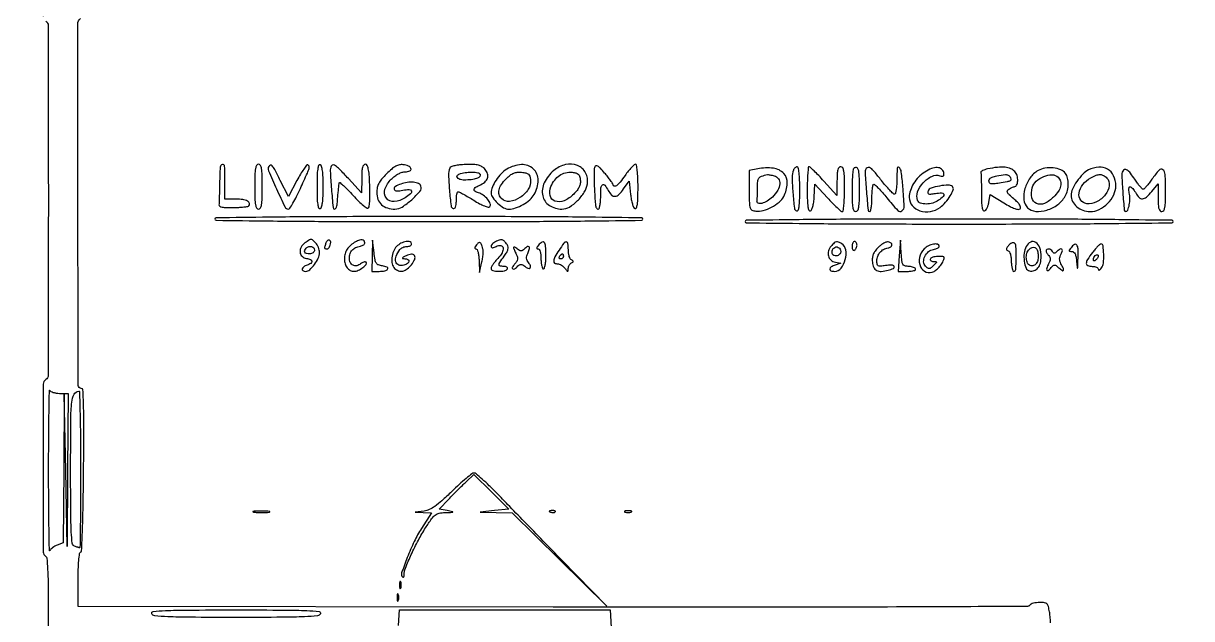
# Model space of a CAD drawing. Extents: x 41 to 982, y 323 to 1279.
# Drawn here: x 41 to 510.5, y 570.5 to 809.6 of the extents above; entities that cross this region are included whole.
import ezdxf

# ---------------------------------------------------------------- set-up
doc = ezdxf.new("R2010")
doc.units = 0
doc.layers.get('0').update_dxf_attribs({"linetype": 'CONTINUOUS'})

msp = doc.modelspace()

# ---------------------------------------------------------------- linework, layer by layer
for points in [[(344.25, 358.531181, -0.000006), (363.632146, 358.296486, -0.000003), (387.137262, 358.011416, -0.000003), (410.848386, 357.723519, -0.000006), (430.919403, 357.479454, 0.001487)], [(50, 810.5, -0.259802), (51.016324, 808.678173, -0.000123), (51.033614, 738.5, -0.000123), (51.016324, 668.321827, -0.259802), (50, 666.5, 0.259393), (49.008987, 664.726736, 0.000506), (48.974858, 631, 0.000506), (49.008987, 597.273264, 0.259393), (50, 595.5, -0.239746), (50.435093, 594.784922, -0.004779), (50.726122, 590.411477, -0.009511), (50.934257, 584.917736, -0.004711), (51, 577.940983), (51, 561)], [(48.94219, 847.601484, 0.000572), (48.905527, 812.462819, 0.259906)], [(635.564083, 762.346129, 0.000053), (576.627192, 762.483059, 0.303469)], [(453.799145, 568.827342, 0.007048), (453.597433, 571.393409, 0.017818), (453.358152, 573.25, 0.022175), (452.89468, 575.444363, 0.139987), (452.32219, 576.419966, 0.160235), (451.360425, 576.87769, 0.031618), (449.428175, 577, 0.029234), (448.113577, 576.923072, 0.03542), (446.900425, 576.692633, 0.038153), (445.937419, 576.357612, 0.15271), (445.47135, 575.953644, -0.258756), (444.511025, 575.415448, -0.000081), (399.064334, 575.222407, -0.001044), (341.155495, 575.106819, -0.000322), (253.912333, 575.171157), (63, 575.435025), (63, 586.134179, -0.00826), (63.068715, 590.293212, -0.013489), (63.280271, 593.813908, -0.007515), (63.574105, 596.683983, -0.287622), (63.962184, 597.166667, 0.30789), (64.394016, 597.746731, 0.001205), (64.740118, 606.356935, 0.004923), (65.031301, 616.783562, 0.002322), (65.212184, 630.250348, 0.001548), (65.307465, 646.9925, 0.007991), (65.183403, 656.258172, 0.005797), (64.933633, 662.351915, 0.398983), (64.25, 663.000348, -0.413689), (63.046277, 664.201248, -0.000137), (62.915733, 736.88018, -0.00016), (62.828595, 809.36872, -0.260168), (64.023834, 811.51473, 0.262118)], [(883.248119, 323.533584, -0.000012), (954.110224, 323.231823, -0.020566)]]:
    msp.add_lwpolyline(points, format="xyb")
for points in [[(119.85, 745.5, -0.000923), (119.785253, 742.53627, -0.001219), (119.714687, 739.835938, -0.000874), (119.646055, 737.572378, -0.011943), (119.6, 736.75, 0.292659), (119.898853, 736.189148, 0.078986), (120.889173, 735.82299, 0.04208), (122.609915, 735.628771, 0.012183), (125.284951, 735.618284, 0.008904), (127.54236, 735.704676, 0.01279), (129.536595, 735.867845, 0.008599), (131.177546, 736.073064, 0.162351), (131.635086, 736.301753, 0.287612), (131.858775, 737.277789, 0.191508), (131.084806, 738.172348, 0.083241), (129.141633, 738.801261, 0.036745), (126.440983, 739), (122, 739), (122, 746, 0.009856), (121.876999, 752.239239, 0.470741), (120.996771, 752.910392, 0.332631), (120.096909, 751.842175, 0.009457)], [(134, 744, 0.005946), (134.056738, 739.229484, 0.035355), (134.291667, 736.75, 0.084509), (134.743224, 735.447695, 0.273642), (135.5, 735, 0.273642), (136.256776, 735.447695, 0.084509), (136.708333, 736.75, 0.035355), (136.943262, 739.229484, 0.005946), (137, 744, 0.005946), (136.943262, 748.770516, 0.035355), (136.708333, 751.25, 0.084509), (136.256776, 752.552305, 0.273642), (135.5, 753, 0.273642), (134.743224, 752.552305, 0.084509), (134.291667, 751.25, 0.035355), (134.056738, 748.770516, 0.005946)], [(139.575777, 752.12261, 0.244889), (139.451825, 750.433428, 0.006004), (142.721275, 743.094195, 0.005576), (146.176853, 735.796656, 0.28685), (147.451219, 735, 0.254399), (148.037287, 735.318824, 0.010509), (149.33727, 737.423437, 0.016034), (150.793894, 740.088261, 0.010447), (152.310594, 743.25, 0.001292), (155.126059, 749.490765, 0.029476), (155.82206, 751.327123, 0.15759), (155.813913, 752.206776, 0.236036), (155.280938, 752.739687, 0.317854), (154.797329, 752.59339, 0.012887), (153.651981, 751.041362, 0.018447), (152.343406, 749.013641, 0.011532), (150.955938, 746.55136), (147.5, 740.073345), (144.236211, 746.536673, 0.003905), (141.990622, 750.898645, 0.05307), (140.997699, 752.383927, 0.281543), (140.281843, 752.62641, 0.201395)], [(159, 744, 0.006284), (159.056461, 739.507728, 0.029199), (159.272727, 736.924242, 0.0606), (159.648672, 735.527619, 0.396096), (160.25, 735.25, 0.245958), (160.828634, 735.850684, 0.035631), (161.2, 737.566667, 0.026586), (161.431926, 740.173443, 0.008894), (161.5, 744, 0.008894), (161.431926, 747.826557, 0.026586), (161.2, 750.433333, 0.035631), (160.828634, 752.149316, 0.245958), (160.25, 752.75, 0.396096), (159.648672, 752.472381, 0.0606), (159.272727, 751.075758, 0.029199), (159.056461, 748.492272, 0.006284)], [(164.733195, 752.25, 0.133521), (164.315287, 750.275902, 0.005638), (164.80694, 743.07102, 0.003232), (165.45027, 735.597711, 0.387421), (166.105885, 735, 0.247117), (166.462631, 735.187784, 0.057043), (166.79158, 735.807812, 0.046115), (167.04875, 736.696616, 0.030625), (167.1846, 737.75, -0.003924), (167.337023, 739.781915, -0.003625), (167.525003, 741.865614, -0.003765), (167.731716, 743.831775, -0.006097), (167.940445, 745.5, -0.582376), (168.241359, 745.619983, -0.014743), (169.624322, 744.44375, -0.016906), (171.396936, 742.73147, -0.008983), (173.479673, 740.5, 0.012348), (175.772541, 738.076297, 0.028099), (177.646012, 736.392077, 0.033311), (179.077387, 735.392784, 0.370743), (179.712679, 735.5, 0.151455), (180.025701, 736.255248, 0.010025), (180.19752, 738.629687, 0.013769), (180.268701, 741.516834, 0.009822), (180.195843, 744.75, 0.007686), (179.959019, 748.860951, 0.034678), (179.618264, 751.240339, 0.068773), (179.133724, 752.572278, 0.277987), (178.423853, 753, 0.23537), (177.75242, 752.665393, 0.099332), (177.303929, 751.732499, 0.048593), (177.044107, 750.047686, 0.012015), (176.954916, 747.25), (176.909831, 741.5), (171.602037, 747.25, 0.004613), (168.077847, 750.997828, 0.044453), (166.432232, 752.435532, 0.174094), (165.454959, 752.721307, 0.265075)], [(186.953283, 749.188577, 0.020278), (184.966547, 747.03381, 0.055051), (183.805089, 745.315195, 0.069783), (183.202695, 743.638819, 0.051454), (183, 741.674351, 0.091183), (183.508778, 738.907687, 0.117826), (184.958513, 736.780862, 0.110919), (187.290971, 735.45469, 0.074149), (190.340153, 735, 0.144932), (193.185152, 735.842356, 0.037183), (197.045005, 738.776942, 0.034334), (200.349709, 742.132432, 0.262409), (200.764793, 744.224265, 0.218952), (199.817297, 745.244476, 0.071755), (197.779555, 745.760395, 0.060453), (195.222968, 745.719349, 0.056688), (192.691261, 745.072717, 0.043081), (190.403544, 743.969234, 0.35018), (190.019769, 742.95454, 0.330753), (190.933127, 742.302678, 0.041638), (193.5, 742.565978, -0.036609), (196.054133, 742.853915, -0.3388), (196.906562, 742.252727, -0.299316), (196.599425, 741.178304, -0.032677), (194.442307, 739.554155, -0.121161), (190.052809, 738.006889, -0.262136), (186.883375, 739.40326, -0.247792), (186.322304, 742.94129, -0.114717), (188.85573, 747.009577, -0.034336), (190.264222, 748.236852, -0.040363), (191.756496, 749.187945, -0.044674), (193.211974, 749.798953, -0.077195), (194.50641, 750, 0.093591), (196.313452, 750.341233, 0.393623), (196.74928, 751.249191, 0.227025), (195.795353, 752.275322, 0.064565), (193.626164, 752.82093, 0.079526), (192.103997, 752.758098, 0.074768), (190.642146, 752.225752, 0.052966), (189.02122, 751.106495, 0.018812)], [(212.363175, 751.504036, 0.099351), (211.874349, 748.627993, 0.013852), (212.222647, 742.566418, 0.008386), (212.859478, 736.33659, 0.291026), (213.75, 735.246658, 0.231694), (214.290404, 735.320615, 0.152115), (214.691627, 735.819301, 0.072161), (214.930724, 736.833467, 0.021868), (215, 738.416667, -0.019723), (215.054139, 739.788595, -0.032189), (215.220313, 740.940761, -0.034495), (215.458174, 741.778798, -0.324573), (215.75, 741.977414, -0.114464), (216.243241, 741.847235, -0.004532), (217.895312, 740.955314, -0.007804), (219.838279, 739.843589, -0.005417), (222, 738.529642, 0.01532), (224.336666, 737.171979, 0.031152), (226.263574, 736.280245, 0.036649), (227.732543, 735.829245, 0.25769), (228.426371, 736.028599, 0.307228), (228.642378, 737.149028, 0.071411), (227.589248, 738.873385, 0.06107), (225.824031, 740.544264, 0.082343), (223.868116, 741.541858, -0.053667), (222.458581, 742.162148, -0.295601), (222.097459, 742.865787, -0.227999), (222.570728, 743.639446, -0.036574), (224.168205, 744.512872, 0.061943), (226.38006, 745.871892, 0.13716), (227.526427, 747.465859, 0.168193), (227.556899, 749.196657, 0.105363), (226.530329, 750.966487, 0.067795), (225.283016, 752.016765, 0.081359), (223.872696, 752.616544, 0.053469), (221.910593, 752.878875, 0.014019), (218.732509, 752.872643, 0.016478), (216.315069, 752.720264, 0.028946), (214.336152, 752.413525, 0.031204), (212.877945, 752.0036, 0.220461)], [(235.298549, 751.040484, 0.063769), (232.994195, 749.196349, 0.046235), (230.935294, 746.62995, 0.047614), (229.473331, 743.879471, 0.098667), (229, 741.504205, 0.157373), (229.608961, 739.617349, 0.050422), (231.586849, 737.385425, 0.050517), (234.004626, 735.570347, 0.136594), (236.053416, 735, 0.081088), (238.809896, 735.449996, 0.050178), (241.808116, 736.803033, 0.050038), (244.488955, 738.733892, 0.078424), (246.293937, 740.92045, 0.131919), (247.874226, 746.603032, 0.212031), (245.907368, 751.141318, 0.202796), (241.122311, 752.854466, 0.123417)], [(254.143477, 750.467274, 0.104809), (250.332164, 745.581058, 0.167572), (249.696909, 740.379215, 0.198941), (252.368576, 736.501527, 0.144684), (257.448944, 735, 0.137059), (260.430862, 735.833045, 0.059461), (263.702574, 738.391284, 0.058209), (266.39372, 741.773451, 0.099895), (267.647237, 745.137426, 0.160587), (266.919625, 749.620677, 0.180814), (263.690646, 752.531852, 0.154304), (258.891449, 752.86705, 0.116281)], [(270.627166, 752, 0.081762), (270.358048, 750.499714, 0.007453), (270.360248, 746.690501, 0.009245), (270.518783, 742.025871, 0.006373), (270.863304, 736.75, 0.054449), (270.989782, 736.080611, 0.070245), (271.253595, 735.514063, 0.086173), (271.607738, 735.132369, 0.164177), (272, 735, 0.322437), (272.389817, 735.280551, 0.031449), (272.70625, 736.46875, 0.03053), (272.927795, 738.083446, 0.01883), (273, 740, -0.017233), (273.122321, 743.548052, -0.204568), (273.73493, 744.746652, -0.429166), (274.634161, 744.641827, -0.038159), (276, 742.5, 0.070644), (277.35007, 740.657847, 0.227116), (278.740288, 740.149376, 0.17218), (280.295622, 740.875971, 0.039639), (282.220063, 743.099087), (284.5, 746.198173), (285, 740.926732, 0.020851), (285.283384, 738.859959, 0.030206), (285.718299, 737.070001, 0.030926), (286.230255, 735.71227, 0.210722), (286.75, 735.244312, 0.39401), (287.350681, 735.521991, 0.061068), (287.726908, 736.907592, 0.029433), (287.9434, 739.469574, 0.006363), (288, 743.916667, 0.008862), (287.933736, 747.654873, 0.019113), (287.72191, 750.525018, 0.01602), (287.416261, 752.633956, 0.363565), (286.979392, 753, 0.190933), (286.42324, 752.779589, 0.016529), (285.326845, 751.678125, 0.019908), (284.076249, 750.223813, 0.014109), (282.786892, 748.5, -0.01559), (280.78924, 745.845659, -0.057923), (279.301771, 744.377865, -0.2255), (278.443825, 744.186514, -0.344432), (277.985123, 744.75, 0.143953), (277.839623, 745.21092, 0.008096), (276.974196, 746.454687, 0.011901), (275.870353, 747.91306, 0.008404), (274.564559, 749.5, 0.012353), (272.880557, 751.381652, 0.062671), (271.798127, 752.276644, 0.192207), (271.099909, 752.407981, 0.265029)], [(336.096246, 751.152852), (332.692493, 750.5), (332.690495, 742.5, 0.004753), (332.738759, 737.286021, 0.071749), (333.030396, 735.501728, 0.206479), (333.778743, 734.635471, 0.083237), (335.310091, 734.186874, 0.095939), (338.303877, 734.40405, 0.054998), (341.68666, 735.730116, 0.055078), (344.691204, 737.757204, 0.097804), (346.544051, 740.085185, 0.103935), (347.998734, 745.338806, 0.207815), (346.561442, 749.31576, 0.177173), (342.40168, 751.394837, 0.075716)], [(350.421649, 750.656415, 0.097524), (349.905866, 747.686843, 0.014579), (350.220072, 741.604964, 0.008875), (350.836616, 735.367278, 0.291668), (351.75, 734.246658, 0.394326), (352.350676, 734.523501, 0.061208), (352.726972, 735.907614, 0.029447), (352.943429, 738.468849, 0.006359), (353, 742.916667, 0.008762), (352.933935, 746.686422, 0.019506), (352.721613, 749.548268, 0.016964), (352.41354, 751.629076, 0.362165), (351.968615, 752, 0.11346), (351.535866, 751.90052, 0.065907), (351.088748, 751.605322, 0.060585), (350.695673, 751.170155, 0.061876)], [(356, 742.916667, 0.006362), (356.056588, 738.469278, 0.029438), (356.273066, 735.907601, 0.061125), (356.649321, 734.522607, 0.394139), (357.25, 734.245269, 0.211562), (357.774009, 734.719254, 0.037079), (358.23384, 736.001278, 0.033015), (358.595753, 737.748444, 0.019995), (358.803042, 739.851154), (359.106083, 745.045103), (364.153384, 739.522551, 0.008276), (366.152632, 737.406473, 0.012205), (367.982315, 735.622249, 0.007513), (369.555852, 734.204438, 0.181546), (370.100343, 734, 0.374685), (370.458823, 734.312507, 0.009297), (370.735726, 736.64375, 0.015531), (370.935272, 739.549265, 0.009378), (371, 743, 0.005946), (370.943262, 747.770516, 0.035355), (370.708333, 750.25, 0.084509), (370.256776, 751.552305, 0.273642), (369.5, 752, 0.217181), (368.779851, 751.67171, 0.113663), (368.307501, 750.784012, 0.052215), (368.043301, 749.129124, 0.011498), (367.95407, 746.25), (367.90814, 740.5), (362.682722, 746.25, 0.006479), (360.627433, 748.453562, 0.00982), (358.778229, 750.310938, 0.004999), (357.181688, 751.822204, 0.189203), (356.728652, 752, 0.383927), (356.436612, 751.736988, 0.006113), (356.214041, 749.331771, 0.01249), (356.052401, 746.399469, 0.007522)], [(374.666667, 751.333333, 0.173108), (374.401196, 750.773194, 0.006456), (374.195833, 748.414583, 0.011027), (374.048357, 745.574835, 0.007459), (374, 742.333333, 0.006608), (374.057946, 737.948905, 0.037934), (374.295, 735.638889, 0.090467), (374.749684, 734.425535, 0.263832), (375.5, 734, 0.273642), (376.256776, 734.447695, 0.084509), (376.708333, 735.75, 0.035355), (376.943262, 738.229484, 0.005946), (377, 743, 0.008493), (376.908878, 748.363966, 0.05983), (376.510463, 750.939246, 0.282825), (375.733884, 751.657693, 0.250203)], [(379.68661, 751.25, 0.146984), (379.251667, 749.393492, 0.005411), (379.780658, 742.117006, 0.003315), (380.458451, 734.608214, 0.38618), (381.128485, 734, 0.344759), (381.470825, 734.26789, 0.021417), (381.743993, 735.615625, 0.024401), (381.937183, 737.39151, 0.014893), (382, 739.5, -0.012807), (382.054009, 741.60815, -0.02112), (382.220312, 743.38238, -0.01653), (382.453968, 744.753836, -0.35882), (382.75, 744.993209, -0.195792), (383.201642, 744.804518, -0.006398), (384.601562, 743.376777, -0.011385), (386.221215, 741.602942, -0.007571), (388, 739.5, 0.015096), (392.380619, 734.476378, 0.374954), (394.071163, 734.296478, 0.257291), (394.971082, 736.132683, 0.009762), (394.438398, 744.013763, 0.010229), (393.795784, 749.970264, 0.16337), (392.921853, 751.771129, 0.648982), (392.157817, 751.486848, 0.015819), (392, 746.5, -0.016093), (391.932121, 744.391589, -0.026289), (391.723501, 742.615625, -0.024406), (391.427531, 741.281442, -0.337976), (391.058727, 741, -0.195076), (390.512855, 741.221398, -0.00982), (389.132134, 742.615625, -0.014549), (387.536092, 744.392641, -0.009912), (385.821899, 746.5, 0.007421), (383.017761, 749.982591, 0.054865), (381.487386, 751.461913, 0.188502), (380.482653, 751.757567, 0.245337)], [(403.212679, 749.882468, 0.056858), (400.722698, 747.837036, 0.055424), (398.733062, 745.266926, 0.058156), (397.438087, 742.457099, 0.079084), (397, 739.704647, 0.174514), (398.18797, 736.404662, 0.142385), (401.311741, 734.28208, 0.123067), (405.478573, 733.993868, 0.116458), (409.387771, 735.682326, 0.054034), (411.59381, 737.727398, 0.044585), (413.474524, 740.327699, 0.045506), (414.639891, 742.764339, 0.29435), (414.359812, 744.032485, 0.209289), (412.700911, 744.672625, 0.034007), (409.188771, 744.276427, 0.033603), (405.772669, 743.413238, 0.226169), (404.539452, 742.242215, 0.116859), (404.442997, 741.525338, 0.299154), (404.757402, 741.136763, 0.104793), (405.615422, 741.050384, 0.013097), (407.479926, 741.303029, -0.030706), (409.987425, 741.553307, -0.300456), (410.853188, 741.027657, -0.327859), (410.668661, 740.079664, -0.033489), (408.777494, 738.556704, -0.081377), (406.462594, 737.442429, -0.070051), (403.788046, 737.048202, -0.081611), (401.50819, 737.407685, -0.224968), (400.360768, 738.502236, -0.18328), (400.347585, 741.906809, -0.094886), (402.595471, 745.590803, -0.095936), (406.019994, 748.153497, -0.191926), (409.33857, 748.392542, 0.042503), (410.230693, 748.190819, 0.212801), (410.711223, 748.329999, 0.221938), (410.916564, 748.774529, 0.046125), (410.831705, 749.653438, 0.183787), (409.950851, 751.08387, 0.157604), (408.276382, 751.68126, 0.101312), (405.922935, 751.27271, 0.050112)], [(428.5, 751.121865, 0.023933), (427.368068, 750.822541, 0.039825), (426.454688, 750.451373, 0.049261), (425.848207, 750.067726, 0.318688), (425.75, 749.740179, -0.071709), (425.849856, 749.19927, -0.002339), (425.926562, 746.989824, -0.00444), (425.981847, 744.375941, -0.003067), (426, 741.416667, 0.007924), (426.058106, 737.750511, 0.035238), (426.277599, 735.609115, 0.078372), (426.662021, 734.48318, 0.366258), (427.25, 734.246157, 0.153877), (427.765264, 734.617395, 0.045514), (428.279688, 735.456191, 0.040957), (428.716567, 736.55863, 0.034229), (429, 737.785712), (429.5, 740.912442), (435, 737.508449, 0.013482), (437.528762, 736.036153, 0.037544), (439.399204, 735.189109, 0.056794), (440.737855, 734.866185, 0.235047), (441.5, 735.134473, 0.234061), (441.706872, 735.778583, 0.103252), (441.387876, 736.639491, 0.057534), (440.505726, 737.740317, 0.019908), (439, 739.116504, -0.012299), (437.166284, 740.74196, -0.087053), (436.451452, 741.687633, -0.233169), (436.440652, 742.386783, -0.141768), (437, 743.018945, -0.017917), (437.624354, 743.383878, -0.019137), (438.259892, 743.694684, -0.019095), (438.823995, 743.918941, -0.079612), (439.182612, 743.984687, 0.288451), (440.155207, 744.627595, 0.096193), (440.56754, 746.36312, 0.078602), (440.324601, 748.45863, 0.116337), (439.435145, 750.071664, 0.112832), (437.770952, 751.236087, 0.072643), (435.474527, 751.79995, 0.052867), (432.4382, 751.769919, 0.023789)], [(448.762571, 750.484033, 0.112723), (445.534013, 747.562724, 0.08441), (443.474193, 743.214497, 0.091743), (443.068948, 738.773834, 0.175115), (444.571429, 735.571429, 0.179533), (447.802149, 734.089297, 0.093294), (452.271242, 734.588388, 0.084521), (456.662281, 736.796322, 0.107825), (459.647139, 740.189756, 0.063689), (460.577465, 742.523034, 0.060399), (460.912894, 745.058242, 0.06415), (460.632013, 747.443211, 0.096805), (459.74672, 749.331704, 0.142801), (457.862543, 750.781207, 0.066983), (454.847211, 751.513653, 0.063826), (451.540523, 751.437743, 0.090383)], [(469.030015, 750.720689, 0.084351), (466.713225, 749.007436, 0.040367), (464.364219, 746.132504, 0.040148), (462.555861, 743.004073, 0.111423), (462, 740.540678, 0.121046), (462.59931, 738.101398, 0.095504), (464.297826, 735.96746, 0.08916), (466.787984, 734.507603, 0.088328), (469.638955, 734, 0.114936), (473.292417, 734.851073, 0.082571), (476.709131, 737.303242, 0.082465), (479.15216, 740.732795, 0.114093), (480, 744.4, 0.107897), (479.127847, 748.394556, 0.15578), (476.71054, 751.047273, 0.150452), (473.13215, 751.862725, 0.098778)], [(224.504365, 748.992937, -0.306686), (224.469361, 748.151672, -0.135746), (223.55115, 747.432828, -0.063456), (221.647866, 746.91094, -0.023428), (218.872691, 746.649203, -0.064836), (216.709649, 746.827631, -0.169393), (215.395985, 747.628343, -0.381925), (215.435343, 748.568134, -0.137265), (216.694661, 749.300017, -0.034968), (219.169909, 749.759984, -0.0383), (221.610243, 749.850957, -0.039667), (223.613626, 749.612253, -0.207748)], [(244.817346, 746.740423, -0.176014), (243.912897, 742.945454, -0.103531), (240.564176, 739.61911, -0.113252), (236.406082, 738.100464, -0.231516), (233.2, 739.2, -0.12544), (232.225828, 740.840669, -0.127594), (232.164329, 742.736359, -0.095231), (233.088965, 744.856365, -0.046091), (234.987377, 747.141223, -0.028678), (236.623866, 748.600031, -0.066741), (238.032215, 749.43933, -0.076618), (239.485693, 749.81234, -0.048616), (241.237377, 749.8143, -0.031986), (242.976039, 749.533739, -0.121987), (243.949741, 749.043154, -0.140126), (244.507753, 748.196761, -0.047521)], [(264.817346, 746.740423, -0.066846), (264.789786, 745.289929, -0.070785), (264.377691, 743.928016, -0.058528), (263.521538, 742.538103, -0.029106), (262.14427, 740.990423, -0.094415), (258.291306, 738.370696, -0.184857), (254.637828, 738.212526, -0.265698), (252.682353, 740.401665, -0.151745), (253.016123, 744.038923, -0.062715), (254.506051, 746.653459, -0.083263), (256.484079, 748.538841, -0.089046), (258.856954, 749.59184, -0.083838), (261.5, 749.784458, -0.038293), (263.061372, 749.514694, -0.124342), (263.978981, 749.019288, -0.132858), (264.516939, 748.169124, -0.046409)], [(342.75, 748.369714, -0.178709), (344.439597, 747.174883, -0.173983), (344.970999, 745.153496, -0.1148), (344.118707, 742.547132, -0.060262), (342.003018, 739.849172, -0.058262), (339.94993, 738.225923, -0.07501), (337.739896, 737.284036, -0.156425), (336.285785, 737.367299, -0.375662), (335.821113, 738.25, 0.046318), (335.89165, 738.744912, 0.003614), (335.947452, 740.080024, 0.004906), (335.986944, 741.676541, 0.00373), (336, 743.426676, -0.022165), (336.121376, 746.163373, -0.137114), (336.613953, 747.467376, -0.154542), (337.681627, 748.246548, -0.030478), (340, 748.870344, -0.086141), (340.310744, 748.879684, -0.009566), (341.014062, 748.765502, -0.011422), (341.851826, 748.593132, -0.009019)], [(437.541119, 747.933469, -0.120475), (437.839196, 747.014894, -0.28711), (437.518239, 746.406134, -0.084658), (436.341991, 745.966731, -0.007508), (433.212458, 745.417983, -0.012884), (430.976053, 745.119237, -0.078848), (429.816621, 745.177655, -0.19243), (429.228847, 745.569438, -0.151815), (429, 746.305769, -0.186984), (429.347485, 747.202465, -0.11754), (430.288467, 747.842629, -0.050663), (432.134839, 748.338048, -0.00894), (435.690983, 748.850168, -0.084651), (436.19549, 748.82808, -0.061921), (436.725741, 748.642693, -0.061269), (437.200329, 748.330122, -0.078266)], [(456.8, 747.8, -0.125469), (457.774258, 746.158967, -0.127636), (457.835387, 744.26297, -0.095216), (456.909801, 742.14225, -0.046035), (455.009577, 739.85573, -0.08776), (451.358936, 737.302458, -0.213659), (448.146277, 737.256624, -0.248867), (446.308943, 739.5462, -0.109011), (446.424151, 743.553816, -0.145525), (447.981712, 746.182379, -0.089842), (451.034218, 748.128824, -0.096272), (454.381855, 748.795205, -0.200092)], [(476.371535, 747.485608, -0.238095), (477.365761, 744.464331, -0.129042), (475.781986, 740.782548, -0.108654), (472.30261, 737.902489, -0.148441), (468.323186, 737.177341, -0.212744), (465.893293, 738.613229, -0.196112), (465.227811, 741.448683, -0.132143), (466.756144, 744.875232, -0.097866), (469.961075, 747.538619, -0.02839), (472.170738, 748.582938, -0.098569), (473.715678, 748.877232, -0.129238), (475.017064, 748.52361, -0.065852)], [(482.777725, 750.25, 0.119694), (482.405648, 748.291139, 0.005683), (482.822733, 741.562834, 0.003006), (483.380589, 734.54171, 0.389445), (483.970596, 734, 0.310049), (484.81412, 734.578699, 0.044654), (485.420988, 736.697557, 0.044822), (485.677054, 739.246764, 0.064196), (485.410644, 741.5, -0.033836), (485.237995, 742.45825, -0.058757), (485.243457, 743.265625, -0.087886), (485.411583, 743.810159, -0.281072), (485.722612, 744, -0.172456), (486.171253, 743.840515, -0.037231), (486.779109, 743.265625, -0.034732), (487.418859, 742.457121, -0.027148), (488, 741.5, 0.068259), (489.33209, 739.66416, 0.227956), (490.688664, 739.155808, 0.163457), (492.266998, 739.848875, 0.033382), (494.411106, 742.076725), (497, 745.153451), (497, 739.576725, 0.011864), (497.066258, 736.784631, 0.053878), (497.317244, 735.179454, 0.117585), (497.783248, 734.320018, 0.213104), (498.5, 734, 0.266366), (499.25197, 734.431192, 0.088943), (499.705882, 735.666667, 0.037256), (499.942375, 738.019073, 0.00643), (500, 742.5, 0.012662), (499.836328, 748.962118, 0.211685), (498.891789, 750.831487, 0.404982), (497.385363, 750.704865, 0.027842), (494.5, 747, -0.011515), (493.384837, 745.467444, -0.016801), (492.327509, 744.175, -0.012307), (491.405866, 743.17347, -0.203309), (490.996885, 743, -0.207411), (490.592168, 743.175432, -0.012859), (489.702959, 744.175, -0.017325), (488.685997, 745.467439, -0.011857), (487.618698, 747, 0.020218), (485.874621, 749.417168, 0.078685), (484.526855, 750.668432, 0.205208), (483.526152, 750.857199, 0.235852)], [(118, 731, 0.410511), (118.482682, 730.511168, 0.000258), (139.75, 730.252907, 0.002138), (166.260462, 730.058022, 0.000769), (204, 730, 0.000769), (241.739538, 730.058022, 0.002138), (268.25, 730.252907, 0.000258), (289.517318, 730.511168, 0.410511), (290, 731, 0.410511), (289.517318, 731.488832, 0.000258), (268.25, 731.747093, 0.002138), (241.739538, 731.941978, 0.000769), (204, 732, 0.000769), (166.260462, 731.941978, 0.002138), (139.75, 731.747093, 0.000258), (118.482682, 731.488832, 0.410511)], [(331, 730, 0.410511), (331.482682, 729.511168, 0.000258), (352.75, 729.252907, 0.002138), (379.260462, 729.058022, 0.000769), (417, 729, 0.000769), (454.739538, 729.058022, 0.002138), (481.25, 729.252907, 0.000258), (502.517318, 729.511168, 0.410511), (503, 730, 0.410511), (502.517318, 730.488832, 0.000258), (481.25, 730.747093, 0.002138), (454.739538, 730.941978, 0.000769), (417, 731, 0.000769), (379.260462, 730.941978, 0.002138), (352.75, 730.747093, 0.000258), (331.482682, 730.488832, 0.410511)], [(154.165608, 721.403443, 0.110945), (152.61316, 719.69912, 0.154064), (152.181249, 717.69329, 0.181455), (152.989608, 716.031069, 0.15576), (154.75, 715.180449, -0.059792), (156.370705, 714.748402, -0.281564), (156.922839, 714.009788, -0.285821), (156.513792, 713.192, -0.060793), (155, 712.5, 0.071897), (153.650261, 711.846539, 0.190045), (153.054211, 710.976715, 0.330748), (153.358631, 710.283324, 0.130294), (154.42742, 710, 0.187151), (156.057933, 710.632458, 0.048981), (157.969387, 712.756066, 0.049378), (159.505683, 715.340568, 0.109848), (160, 717.56343, 0.057696), (159.884997, 718.55673, 0.038925), (159.538393, 719.644972, 0.039083), (159.030421, 720.659313, 0.060823), (158.428571, 721.428571, 0.011345), (157.154019, 722.646559, 0.18867), (156.616903, 722.853073, 0.146288), (156.023915, 722.67197, 0.006022)], [(158, 718.5, -0.130775), (157.846791, 717.924246, -0.10214), (157.416667, 717.4375, -0.08892), (156.769411, 717.111864, -0.072314), (156, 717, -0.069236), (154.776516, 717.170234, -0.19625), (154.110821, 717.691245, -0.235594), (154.06796, 718.450414, -0.095046), (154.666667, 719.333333, -0.125809), (155.659362, 719.921784, -0.133222), (156.790057, 719.944294, -0.154548), (157.66229, 719.407543, -0.180027)], [(162.604785, 721.412469, 0.011651), (162.114011, 720.03866, 0.110121), (162.051672, 719.420137, 0.27948), (162.294812, 719.109405, 0.090693), (162.893011, 719, 0.223167), (163.717741, 719.387399, 0.092041), (164.333749, 720.491379, 0.094762), (164.502128, 721.717879, 0.245961), (164.061111, 722.462231, 0.178492), (163.689227, 722.537736, 0.118453), (163.282054, 722.370955, 0.087957), (162.899108, 721.976634, 0.057286)], [(174.5, 721.843437, 0.050907), (172.535697, 720.49518, 0.07144), (171.127322, 718.905209, 0.076467), (170.287663, 717.072598, 0.06936), (170, 715.00887, 0.070359), (170.283423, 713.004722, 0.097779), (171.111888, 711.397382, 0.112307), (172.385747, 710.375099, 0.118831), (173.95, 710.031803, 0.10656), (175.565799, 710.414967, 0.050872), (177.398365, 711.530495, 0.056069), (178.737246, 712.804274, 0.388924), (178.701165, 713.632168, 0.189897), (178.339711, 713.789299, 0.076612), (177.796119, 713.724759, 0.060932), (177.163447, 713.462612, 0.044579), (176.536901, 713.030625, -0.118976), (174.974177, 712.264366, -0.17448), (173.469997, 712.455567, -0.167598), (172.390982, 713.575553, -0.109094), (172, 715.34617, -0.079095), (172.284255, 717.131845, -0.107885), (173.106598, 718.533231, -0.100212), (174.491944, 719.533663, -0.060666), (176.428887, 720.142392, 0.047595), (177.159335, 720.351196, 0.064377), (177.760647, 720.681359, 0.080901), (178.149537, 721.075542, 0.182832), (178.253887, 721.475, 0.15585), (177.895202, 722.288303, 0.18931), (177.158443, 722.664432, 0.110805), (176.015459, 722.523277, 0.039074)], [(181.157104, 716.25), (181, 710), (183.940983, 710, 0.043032), (186.313905, 710.204603, 0.216466), (187.387301, 710.936399, 0.463995), (187.127451, 711.713234, 0.066269), (185.266955, 712.181942, -0.058825), (183.706351, 712.550575, -0.165964), (182.845633, 713.244337, -0.098125), (182.33566, 714.567646, -0.013547), (181.907104, 717.5), (181.314207, 722.5)], [(191, 720, 0.100674), (189.692897, 718.02536, 0.07348), (189.072569, 715.461143, 0.077268), (189.231376, 712.966338, 0.14286), (190.2, 711.2, 0.114494), (191.750782, 710.23334, 0.136803), (193.464346, 710.134721, 0.112023), (195.240192, 710.965432, 0.06098), (196.9561, 712.67132, 0.062716), (198.245271, 714.815905, 0.245681), (198.146863, 716.308428, 0.29806), (196.937471, 716.883392, 0.078508), (194.782627, 716.235053, 0.008717), (193.603468, 715.641429, 0.166238), (193.32439, 715.346335, 0.497825), (193.433017, 715.145477, 0.028149), (194.25, 715.06768, -0.098932), (195.54612, 714.756155, -0.331524), (195.938182, 714.034127, -0.219404), (195.369445, 713.156034, -0.064275), (193.875154, 712.460375, -0.1646), (191.833992, 712.499047, -0.249186), (190.665821, 713.785749, -0.154216), (190.799293, 716.112748, -0.07394), (192.277679, 718.75, -0.078135), (192.785131, 719.228751, -0.04662), (193.512303, 719.632812, -0.045363), (194.332578, 719.90769, -0.058236), (195.122445, 720, 0.05129), (195.840854, 720.073889, 0.071223), (196.448468, 720.29375, 0.091278), (196.856918, 720.618307, 0.181272), (197, 721, 0.331944), (196.378111, 721.833522, 0.113976), (194.781293, 721.932371, 0.076625), (192.730614, 721.257118, 0.078749)], [(223.089711, 720.608095, 0.026271), (222.558466, 719.894866, 0.114621), (222.374563, 719.405421, 0.279493), (222.500322, 719.119138, 0.154157), (222.877555, 719, -0.289656), (223.33811, 718.708759, -0.04683), (223.718348, 717.665294, -0.037539), (223.99546, 716.149414, -0.020125), (224.120091, 714.25), (224.240182, 709.5), (225.265618, 713.766331, 0.023201), (225.636602, 715.700673, 0.032165), (225.775527, 717.460351, 0.03693), (225.685997, 718.967168, 0.071755), (225.357683, 720.124427, 0.019233), (224.769562, 721.316979, 0.219439), (224.360013, 721.623273, 0.252193), (223.897945, 721.488414, 0.02501)], [(230.75, 721.918071, 0.056526), (229.337865, 720.867635, 0.243676), (228.999507, 719.91192, 0.431074), (229.582932, 719.496272, 0.074238), (231.014837, 720.00794, -0.149151), (232.820626, 720.365122, -0.34935), (233.743254, 719.465031, -0.161162), (233.346856, 717.447506, -0.062682), (231.629897, 715.135583, 0.01997), (230.62308, 713.996981, 0.0239), (229.772532, 712.845798, 0.023625), (229.158771, 711.824884, 0.124145), (229, 711.195281, 0.343602), (229.666222, 710.34027, 0.05428), (231.921854, 710.02588, 0.051563), (234.324479, 710.201586, 0.213452), (235.5, 711, 0.202618), (235.558599, 711.378123, 0.181468), (235.33165, 711.70625, 0.104212), (234.804599, 711.928459, 0.047867), (234.059017, 712, -0.04749), (232.549492, 712.143698, -0.370729), (232.143651, 712.654972, -0.141486), (232.462615, 713.616795, -0.008831), (234.218723, 716.081968, 0.023889), (235.253301, 717.630921, 0.07335), (235.737077, 718.792397, 0.107763), (235.77008, 719.776346, 0.095685), (235.39728, 720.731957, 0.053053), (234.384195, 722.013973, 0.137391), (233.372625, 722.597149, 0.139594), (232.216037, 722.56533, 0.05549)], [(238, 719.556703, 0.081002), (238.062786, 719.171687, 0.014099), (238.317163, 718.478047, 0.01499), (238.666347, 717.673923, 0.012937), (239.079704, 716.851071, -0.052061), (239.526144, 715.756811, -0.112549), (239.579618, 714.854357, -0.103407), (239.235112, 713.968905, -0.039628), (238.424717, 712.916813, 0.050829), (237.49877, 711.657449, 0.418517), (237.663907, 711.037458, 0.289788), (238.466572, 711.074706, 0.043753), (239.757618, 712.157618, -0.068549), (240.397881, 712.64285, -0.141915), (241.003549, 712.784462, -0.119384), (241.662514, 712.587887, -0.041318), (242.481784, 712.015118, 0.070483), (243.78315, 711.213676, 0.306292), (244.628767, 711.370334, 0.309886), (244.791895, 712.208721, 0.071093), (243.995479, 713.505448, -0.062548), (243.431494, 714.389636, -0.100875), (243.218402, 715.253717, -0.08417), (243.344784, 716.241708, -0.033101), (243.831539, 717.529614, 0.036406), (244.439091, 719.169798, 0.299045), (244.215425, 719.894921, 0.340509), (243.510518, 719.918932, 0.040787), (242.242382, 718.842382, -0.067324), (241.60338, 718.355649, -0.141388), (241.00167, 718.211207, -0.120388), (240.349766, 718.402157, -0.042065), (239.542382, 718.964826, 0.025056), (238.949797, 719.408453, 0.056588), (238.453075, 719.666716, 0.122136), (238.132789, 719.706424, 0.379567)], [(248, 720.5, 0.024942), (247.48229, 719.808783, 0.128583), (247.325424, 719.361364, 0.300026), (247.467821, 719.101643, 0.122183), (247.877555, 719, -0.274142), (248.322263, 718.73636, -0.056798), (248.679847, 717.859088, -0.043606), (248.921671, 716.576941, -0.02482), (249, 715, 0.023598), (249.07239, 713.467056, 0.037669), (249.29375, 712.175, 0.04382), (249.612873, 711.251055, 0.295869), (250, 711, 0.332234), (250.391033, 711.292067, 0.026982), (250.70625, 712.615625, 0.027868), (250.927854, 714.39166, 0.017105), (251, 716.5, 0.016544), (250.880241, 720.118486, 0.145344), (250.329488, 721.604928, 0.39724), (249.407901, 721.764116, 0.073348)], [(256.25, 718.501646, 0.016861), (254.614421, 715.779681, 0.099547), (254.111221, 714.202867, 0.277301), (254.502282, 713.351393, 0.150943), (255.639757, 713, -0.086802), (256.364363, 712.87325, -0.04663), (257.188065, 712.485937, -0.044568), (257.978411, 711.91955, -0.052702), (258.607954, 711.25, 0.007341), (259.43156, 710.197484, 0.210776), (259.730223, 710.043262, 0.406628), (259.917026, 710.204223, 0.017021), (259.968197, 711.166667, -0.067233), (260.073415, 711.847435, -0.05762), (260.357845, 712.515104, -0.060152), (260.769404, 713.070191, -0.094282), (261.25, 713.416667, 0.029131), (261.85747, 713.744495, 0.260055), (262, 714, 0.260055), (261.85747, 714.255505, 0.029131), (261.25, 714.583333, -0.162486), (260.768651, 715.039718, -0.046777), (260.367188, 715.998958, -0.041738), (260.092006, 717.232685, -0.03402), (260, 718.583333, 0.028138), (259.851257, 721.224299, 0.387878), (259.188627, 721.803418, 0.232107), (258.172305, 721.276999, 0.01549)], [(365.564855, 720.071664, 0.111739), (364.505515, 718.191118, 0.139786), (364.480222, 716.196599, 0.148432), (365.497871, 714.572723, 0.130913), (367.297279, 713.690305), (369.5, 713.253899), (367.25, 712.510318, 0.053666), (365.622045, 711.770766, 0.236468), (365.067556, 710.910904, 0.355263), (365.506543, 710.232558, 0.078591), (366.976947, 710, 0.229027), (369.570465, 711.253733, 0.104073), (371.295008, 714.709953, 0.102192), (371.497363, 718.617036, 0.216865), (369.875031, 721.098397, 0.038386), (368.583872, 721.783606, 0.162667), (367.72404, 721.860035, 0.129961), (366.880641, 721.407652, 0.021111)], [(369.5, 717.930362, -0.116239), (369.367716, 717.369032, -0.081527), (368.985937, 716.840514, -0.07497), (368.418768, 716.424483, -0.073371), (367.75, 716.190371, -0.174075), (366.711737, 716.352011, -0.189122), (366.057157, 717.132592, -0.15661), (366.041889, 718.280528, -0.122609), (366.6875, 719.354167, -0.160898), (367.536369, 719.781457, -0.155204), (368.486828, 719.627412, -0.143436), (369.226562, 718.933348, -0.133869)], [(374, 719.940983, 0.047867), (374.071541, 719.195401, 0.104212), (374.29375, 718.66835, 0.181468), (374.621877, 718.441401, 0.202618), (375, 718.5, 0.08825), (375.382836, 718.842344, 0.053305), (375.70625, 719.359775, 0.051278), (375.925833, 719.961978, 0.061875), (376, 720.559017, 0.067639), (375.925146, 721.109818, 0.08433), (375.70625, 721.576711, 0.09965), (375.38134, 721.888931, 0.142666), (375, 722, 0.195654), (374.618015, 721.844577, 0.086673), (374.29375, 721.395164, 0.066561), (374.073608, 720.729059, 0.0466)], [(384.461253, 719.552162, 0.036603), (383.249166, 718.148313, 0.066627), (382.516086, 716.825323, 0.070757), (382.18279, 715.412397, 0.046747), (382.187884, 713.741528, 0.079771), (382.74679, 711.603415, 0.171121), (383.898287, 710.376859, 0.137112), (385.768586, 709.987076, 0.044741), (388.579095, 710.430496, 0.045872), (390.666798, 711.163324, 0.441656), (390.922126, 711.961105, 0.271795), (389.94324, 712.518965, 0.03704), (387.5, 712.306287, -0.015856), (385.410656, 712.034902, -0.152076), (384.542221, 712.214907, -0.229557), (384.115735, 712.820872, -0.040518), (384, 714.246713, -0.086895), (384.322602, 716.088972, -0.092577), (385.249914, 717.6668, -0.092233), (386.687592, 718.807883, -0.085511), (388.477782, 719.39386, 0.104819), (389.601411, 719.80989, 0.246508), (390.035828, 720.561733, 0.250248), (389.661609, 721.336693, 0.10665), (388.57619, 721.818824, 0.137245), (387.812698, 721.767384, 0.04088), (386.736529, 721.284507, 0.037615), (385.563452, 720.518156, 0.032893)], [(392.985896, 716.248178), (392.5, 709.996356), (396.309017, 709.998178, 0.021142), (397.827278, 710.063133, 0.054849), (398.900116, 710.274607, 0.115705), (399.449251, 710.599753, 0.353565), (399.5, 711, 0.128802), (399.096391, 711.384401, 0.045972), (398.361826, 711.70625, 0.041884), (397.452913, 711.926133, 0.038429), (396.493243, 712, -0.078635), (395.165518, 712.210111, -0.197802), (394.433163, 712.832567, -0.093505), (394.041555, 714.148189, -0.010663), (393.788155, 717.25), (393.471792, 722.5)], [(403, 719, 0.142689), (401.128751, 715.590393, 0.159857), (401.496107, 711.875286, 0.20887), (403.824009, 709.735214, 0.208693), (406.977082, 709.987735, 0.071996), (408.314494, 710.973432, 0.038953), (409.65621, 712.521708, 0.038506), (410.689984, 714.173518, 0.121145), (411, 715.434259, 0.393036), (410.487847, 715.985145, 0.037927), (408.491384, 715.979205, 0.037574), (406.414191, 715.656965, 0.199642), (405.5, 715, 0.166089), (405.413532, 714.621163, 0.190388), (405.584421, 714.29375, 0.122295), (406.020284, 714.072292, 0.056741), (406.655269, 714, -0.018339), (407.71698, 713.961046, -0.382992), (407.919965, 713.75, -0.20041), (407.78182, 713.384283, -0.007163), (406.714286, 712.285714, -0.026462), (405.704044, 711.377098, -0.15156), (405.042341, 711.11377, -0.178095), (404.407016, 711.292739, -0.039601), (403.534002, 712.037427, -0.190682), (402.775777, 713.788852, -0.119949), (403.240196, 715.999877, -0.108739), (404.733889, 717.914888, -0.138145), (406.775032, 718.819551, 0.0388), (407.626783, 719.010204, 0.053574), (408.346416, 719.318553, 0.066251), (408.840711, 719.689792, 0.201231), (409, 720.069551, 0.342083), (408.380526, 720.86904, 0.107609), (406.766092, 720.930397, 0.073561), (404.711671, 720.242138, 0.078983)], [(436.863307, 720.326368, 0.024191), (436.222105, 719.468199, 0.135494), (436.041278, 718.929706, 0.242286), (436.212309, 718.547528, 0.087708), (436.75, 718.254045, -0.193729), (437.245337, 717.830543, -0.05007), (437.643359, 716.835892, -0.042078), (437.911602, 715.48828, -0.028101), (438, 713.916667, 0.024107), (438.072411, 712.415693, 0.038411), (438.29375, 711.150521, 0.045113), (438.613109, 710.248118, 0.293108), (439, 710, 0.395328), (439.805007, 710.754381, 0.01375), (439.980023, 715.430521, 0.014995), (439.885823, 720.12244, 0.246615), (439.113307, 721.429973, 0.179889), (438.673516, 721.518026, 0.074549), (438.086608, 721.331841, 0.060471), (437.450436, 720.91794, 0.045816)], [(443.977342, 719.957664, 0.095925), (443.153777, 717.296551, 0.060843), (443.195019, 714.040898, 0.065912), (443.95051, 711.266211, 0.251607), (445.298039, 710.175741, 0.128134), (447.198204, 710.304218, 0.141602), (448.711436, 711.347766, 0.111286), (449.677974, 713.278745, 0.06068), (450, 715.922445, 0.076802), (449.451173, 719.474349, 0.170081), (447.827889, 721.638523, 0.27329), (445.799864, 721.753758, 0.151802)], [(448.75905, 716.922881, -0.064927), (448.709506, 714.783985, -0.112676), (448.058154, 713.140038, -0.161243), (446.949353, 712.298138, -0.175802), (445.600925, 712.322898, -0.194153), (444.52012, 713.329656, -0.094665), (444.048619, 715.187433, -0.086682), (444.282542, 717.245997, -0.125482), (445.2125, 718.8125, -0.099244), (446.435502, 719.627048, -0.223426), (447.52236, 719.572753, -0.180017), (448.34095, 718.648846, -0.065669)], [(452, 718.2, 0.096842), (452.074819, 717.817326, 0.034365), (452.320963, 717.314037, 0.032565), (452.674503, 716.784499, 0.032916), (453.092641, 716.307359, -0.092946), (453.526421, 715.673358, -0.110278), (453.666744, 714.962951, -0.083172), (453.501658, 714.107398, -0.033718), (453.01162, 713.021713, 0.030022), (452.218985, 711.299641, 0.241567), (452.305599, 710.45932, 0.451012), (452.882878, 710.374053, 0.044361), (454.000882, 711.501062, -0.038562), (454.791957, 712.317193, -0.193748), (455.379485, 712.525782, -0.152934), (456.032511, 712.291013, -0.021735), (457.143382, 711.370241, 0.026273), (458.452571, 710.304974, 0.467772), (458.916216, 710.420686, 0.224673), (458.922819, 711.142434, 0.014636), (457.964816, 713.065741, -0.053503), (457.563852, 714.056675, -0.071756), (457.434245, 715.015755, -0.070684), (457.580561, 715.983374, -0.050089), (458, 717, 0.055934), (458.523233, 718.311358, 0.348884), (458.258401, 718.931737, 0.28071), (457.49485, 718.892481, 0.046708), (456.312868, 717.912868, -0.047458), (455.768438, 717.463023, -0.150038), (455.321227, 717.325735, -0.181024), (454.927179, 717.473233, -0.075363), (454.553851, 717.912868, 0.103137), (453.864, 718.639961, 0.124175), (452.984433, 718.970074, 0.189642), (452.294301, 718.784361, 0.237599)], [(462, 719.5, 0.019985), (461.381415, 718.690936, 0.208707), (461.299758, 718.290754, 0.311449), (461.544805, 718.059372, 0.038236), (462.320057, 718, -0.174919), (463.053696, 717.735246, -0.112573), (463.609607, 717.009912, -0.06447), (464.006891, 715.729985, -0.020598), (464.267795, 713.75, 0.002203), (464.502955, 711.261851, 0.795152), (464.614224, 711.247462, 0.080672), (464.712751, 711.746706, 0.00087), (464.825293, 715.25, 0.015614), (464.822086, 719.017647, 0.139549), (464.323109, 720.578663, 0.412017), (463.41705, 720.764651, 0.074861)], [(470.618689, 717.566722, 0.018717), (468.620044, 714.73237, 0.139756), (468.139899, 713.174851, 0.32294), (468.739669, 712.304568, 0.085871), (470.5, 712, -0.045683), (471.456914, 711.912388, -0.065601), (472.265625, 711.650106, -0.085627), (472.811742, 711.263951, -0.198676), (473, 710.80887, 0.201964), (473.119232, 710.52573, 0.304039), (473.3736, 710.478563, 0.103177), (473.781252, 710.765057, 0.03031), (474.271829, 711.357071, 0.133625), (475.024052, 713.321518, 0.031707), (475.15361, 716.857331, 0.027463), (474.87604, 720.248038, 0.37475), (474.013653, 721, 0.18462), (473.582893, 720.835333, 0.015189), (472.696169, 719.991475, 0.018745), (471.678344, 718.881911, 0.013304)], [(258, 716, -0.105053), (257.918938, 715.618444, -0.099167), (257.688914, 715.29375, -0.09642), (257.345238, 715.076123, -0.093332), (256.940983, 715, -0.108972), (256.586039, 715.078288, -0.182303), (256.3746, 715.29375, -0.161196), (256.343488, 715.6179, -0.082592), (256.5, 716, -0.029505), (256.768994, 716.382774, -0.035638), (257.066025, 716.70625, -0.038439), (257.34829, 716.934461, -0.151918), (257.559017, 717, -0.210953), (257.727648, 716.92554, -0.081139), (257.870461, 716.70625, -0.061769), (257.967655, 716.382849, -0.042167)], [(472.183333, 714.783333, -0.034019), (471.693024, 714.355562, -0.131573), (471.322581, 714.204271, -0.290264), (471.093678, 714.31173, -0.142677), (471, 714.633333, -0.094783), (471.175276, 715.54964, -0.102202), (471.674729, 716.309147, -0.145728), (472.299565, 716.647242, -0.253202), (472.85, 716.483333, -0.212536), (472.959631, 716.197768, -0.080535), (472.867292, 715.770833, -0.061283), (472.5985, 715.274266, -0.041736)], [(55.583333, 661), (59, 661), (58.772094, 630.25), (58.544187, 599.5), (58, 630), (57.455813, 660.5), (57.227906, 630.725249), (57, 600.950498), (54.604875, 600.039873, 0.036528), (53.649534, 599.594377, 0.035425), (52.758826, 599.010574, 0.037579), (52.052353, 598.383242, 0.097554), (51.683822, 597.814624, -0.817689), (51.470508, 597.85358, -0.00074), (51.312386, 606.726796, -0.002612), (51.195482, 617.243077, -0.001473), (51.157895, 630, -0.001413), (51.193953, 642.761239, -0.002497), (51.306058, 653.292187, -0.000671), (51.45754, 662.212193, -0.816857), (51.662281, 662.25, 0.172505), (52.088808, 661.768737, 0.048881), (53.022149, 661.367188, 0.043052), (54.238446, 661.091934, 0.034139)], [(64, 630.5, -0.001244), (63.969947, 618.421316, -0.002075), (63.87715, 608.253125, -0.000174), (63.753392, 599.169224, -0.410128), (63.581787, 599, -0.065182), (63.333672, 599.032484, -0.008575), (62.821775, 599.178303, -0.009838), (62.218074, 599.374575, -0.008099), (61.581787, 599.606989, -0.276775), (60.660671, 600.783219, -0.018304), (60.268053, 605.247466, -0.011436), (60.046889, 613.075179, -0.001344), (60, 630.523655, -0.001546), (60.062077, 650.604342, -0.024245), (60.436746, 657.451607, -0.092533), (61.379087, 660.636349, -0.253664), (63.25, 661.921053, -0.437473), (63.556478, 661.652306, -0.000565), (63.779688, 652.723684, -0.003735), (63.94612, 642.573264, -0.002231)], [(213.135163, 621.577873, -0.009075), (209.154218, 617.846112, -0.030384), (206.360848, 615.61388, -0.046995), (204.111278, 614.32726, -0.076849), (202, 613.73791), (198.5, 613.320074), (201.724585, 613.160037), (204.949171, 613), (200.983745, 606.75, 0.029421), (198.053245, 601.468333, 0.019092), (195.271628, 595.060505, 0.010622), (193.019807, 588.894059, 0.286007), (193.397212, 587.269455, 0.1843), (193.626521, 587.166807, 0.247665), (193.829903, 587.259881, 0.118492), (193.972983, 587.58013, 0.041908), (194.023735, 588.083333, -0.090696), (194.57219, 590.821981, -0.012244), (196.88147, 596.238052, -0.014989), (199.732309, 602.028459, -0.021222), (202.635757, 606.984832, -0.01064), (205.057719, 610.573847, -0.073418), (206.520267, 612.108074, -0.114918), (208.080316, 612.830937, -0.042524), (210.5, 613.122895, 0.000838), (213.292699, 613.225595, 0.180853), (213.535903, 613.327353, 0.609613), (213.50098, 613.449614, 0.001578), (211.307774, 613.881641), (208.115548, 614.5), (211.922763, 618.5, -0.003695), (213.610546, 620.247206, -0.002583), (215.537954, 622.192978, -0.002606), (217.404746, 624.038845, -0.005418), (218.883493, 625.454819), (222.037007, 628.409637), (229.056278, 621.454819), (236.075549, 614.5), (230.287775, 613.918108), (224.5, 613.336215), (230.99038, 613.168108), (237.480759, 613), (256.477645, 594.25), (275.47453, 575.5), (257.402901, 594, -0.000266), (249.90101, 601.687883, -0.000255), (242.304404, 609.489062, -0.000252), (235.611934, 616.37572, -0.000923), (231.380943, 620.75, 0.007794), (228.238089, 623.911188, 0.011509), (225.375293, 626.576563, 0.006883), (222.916413, 628.702549, 0.17659), (222.10047, 629, 0.166978), (221.283361, 628.719296, 0.007426), (218.918227, 626.81975, 0.011825), (216.157146, 624.421657, 0.008111)], [(133.767909, 613.275269, 0.018638), (135.218327, 613.150328, 0.01259), (136.878422, 613.111345, 0.012695), (138.487453, 613.154945, 0.024559), (139.767909, 613.285474, 0.212532), (140.000181, 613.434198, 0.556092), (139.934948, 613.575472, 0.025342), (138.655786, 613.668409, 0.005888), (136.5, 613.690131, 0.005499), (134.352754, 613.662864, 0.031761), (133.222448, 613.564056, 0.756877), (133.205163, 613.425738, 0.069146)], [(252.8125, 613.316886, 0.051402), (253.359369, 613.160852, 0.05415), (253.916927, 613.123424, 0.060344), (254.402231, 613.202593, 0.126455), (254.729167, 613.395833, 0.296942), (254.77538, 613.614691, 0.208169), (254.592839, 613.799335, 0.077125), (254.112848, 613.910055, 0.028489), (253.416667, 613.921053, 0.018894), (252.670344, 613.862007, 0.168741), (252.37858, 613.720685, 0.470617), (252.395823, 613.538436, 0.054073)], [(282.75, 613.337719, 0.057986), (283.320008, 613.181385, 0.037979), (284, 613.12966, 0.037979), (284.679992, 613.181385, 0.057986), (285.25, 613.337719, 0.174857), (285.459382, 613.525001, 0.447206), (285.398438, 613.693942, 0.078554), (284.89144, 613.810911, 0.017491), (284, 613.842105, 0.017491), (283.10856, 613.810911, 0.078554), (282.601562, 613.693942, 0.447206), (282.540618, 613.525001, 0.174857)], [(192.157895, 584, 0.017491), (192.189089, 583.10856, 0.078554), (192.306058, 582.601562, 0.447206), (192.474999, 582.540618, 0.174857), (192.662281, 582.75, 0.057986), (192.818615, 583.320008, 0.037979), (192.87034, 584, 0.037979), (192.818615, 584.679992, 0.057986), (192.662281, 585.25, 0.174857), (192.474999, 585.459382, 0.447206), (192.306058, 585.398438, 0.078554), (192.189089, 584.89144, 0.017491)], [(191.157895, 579, 0.017491), (191.189089, 578.10856, 0.078554), (191.306058, 577.601562, 0.447206), (191.474999, 577.540618, 0.174857), (191.662281, 577.75, 0.057986), (191.818615, 578.320008, 0.037979), (191.87034, 579, 0.037979), (191.818615, 579.679992, 0.057986), (191.662281, 580.25, 0.174857), (191.474999, 580.459382, 0.447206), (191.306058, 580.398438, 0.078554), (191.189089, 579.89144, 0.017491)], [(160.361626, 572.5, -0.284825), (159.213552, 571.628253, -0.012553), (153.994334, 571.265589, -0.009782), (145.192345, 571.048078, -0.001286), (126.5, 571, -0.001286), (107.807655, 571.048078, -0.009782), (99.005666, 571.265589, -0.012553), (93.786448, 571.628253, -0.284825), (92.638374, 572.5, -0.492987), (93.176373, 573.378218, -0.015213), (98.054883, 573.743289, -0.009944), (106.762508, 573.95564, -0.001124), (126.5, 574, -0.001124), (146.237492, 573.95564, -0.009944), (154.945117, 573.743289, -0.015213), (159.823627, 573.378218, -0.492987)]]:
    msp.add_lwpolyline(points, format="xyb", close=True)
msp.add_lwpolyline([(191.797717, 567.75), (192.095435, 574), (234.465658, 574), (276.835882, 574), (277.167941, 566.997747)])

doc.saveas('drawing.dxf')
